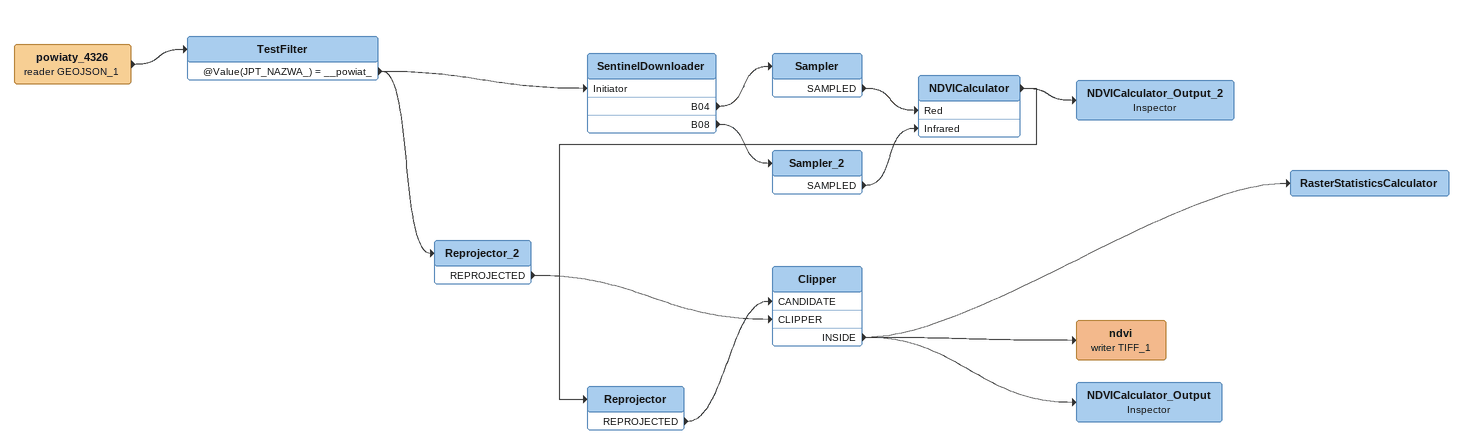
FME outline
powiaty_4326 (reader GEOJSON_1)
    -> TestFilter
TestFilter
    @Value(JPT_NAZWA_) = __powiat_ -> SentinelDownloader [Initiator]
    @Value(JPT_NAZWA_) = __powiat_ -> Reprojector_2
SentinelDownloader
    B04 -> Sampler
    B08 -> Sampler_2
Sampler
    SAMPLED -> NDVICalculator [Red]
Sampler_2
    SAMPLED -> NDVICalculator [Infrared]
NDVICalculator
    -> Reprojector
    -> NDVICalculator_Output_2
NDVICalculator_Output_2: Inspector
Reprojector
    REPROJECTED -> Clipper [CANDIDATE]
Reprojector_2
    REPROJECTED -> Clipper [CLIPPER]
Clipper
    INSIDE -> ndvi (writer TIFF_1)
    INSIDE -> NDVICalculator_Output
    INSIDE -> RasterStatisticsCalculator
RasterStatisticsCalculator
ndvi (writer TIFF_1)
NDVICalculator_Output: Inspector
